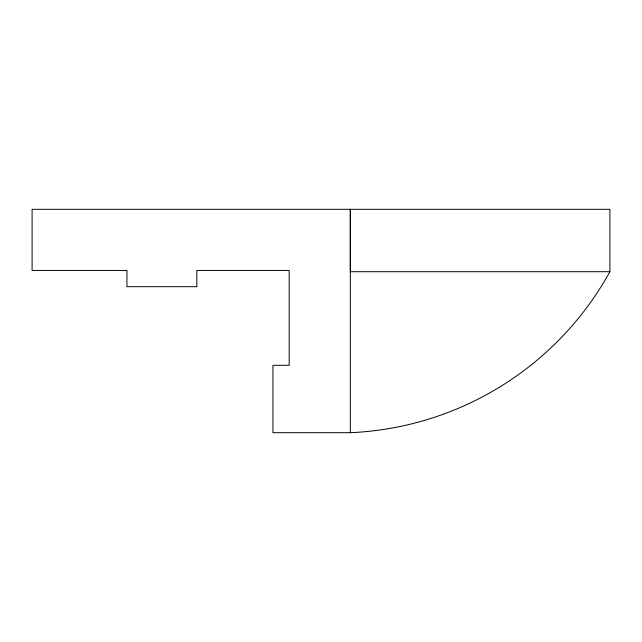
<?xml version="1.0" encoding="UTF-8"?>
<svg xmlns="http://www.w3.org/2000/svg" width="642" height="642" viewBox="0 0 642 642"><rect width="100%" height="100%" fill="white"/><g stroke="black" fill="none" stroke-linecap="round" stroke-linejoin="round"><path stroke-width="0.96" d="M350.323 432.692L350.323 209.308L350.323 271.702L609.9 271.702L609.9 209.308L32.1 209.308L32.1 270.459L126.947 270.459L126.947 286.685L196.829 286.685L196.829 270.459L289.181 270.459L289.181 365.306L272.954 365.306L272.954 432.692L350.323 432.692A311.996 311.996 0 0 0 609.9 271.702"/></g></svg>
